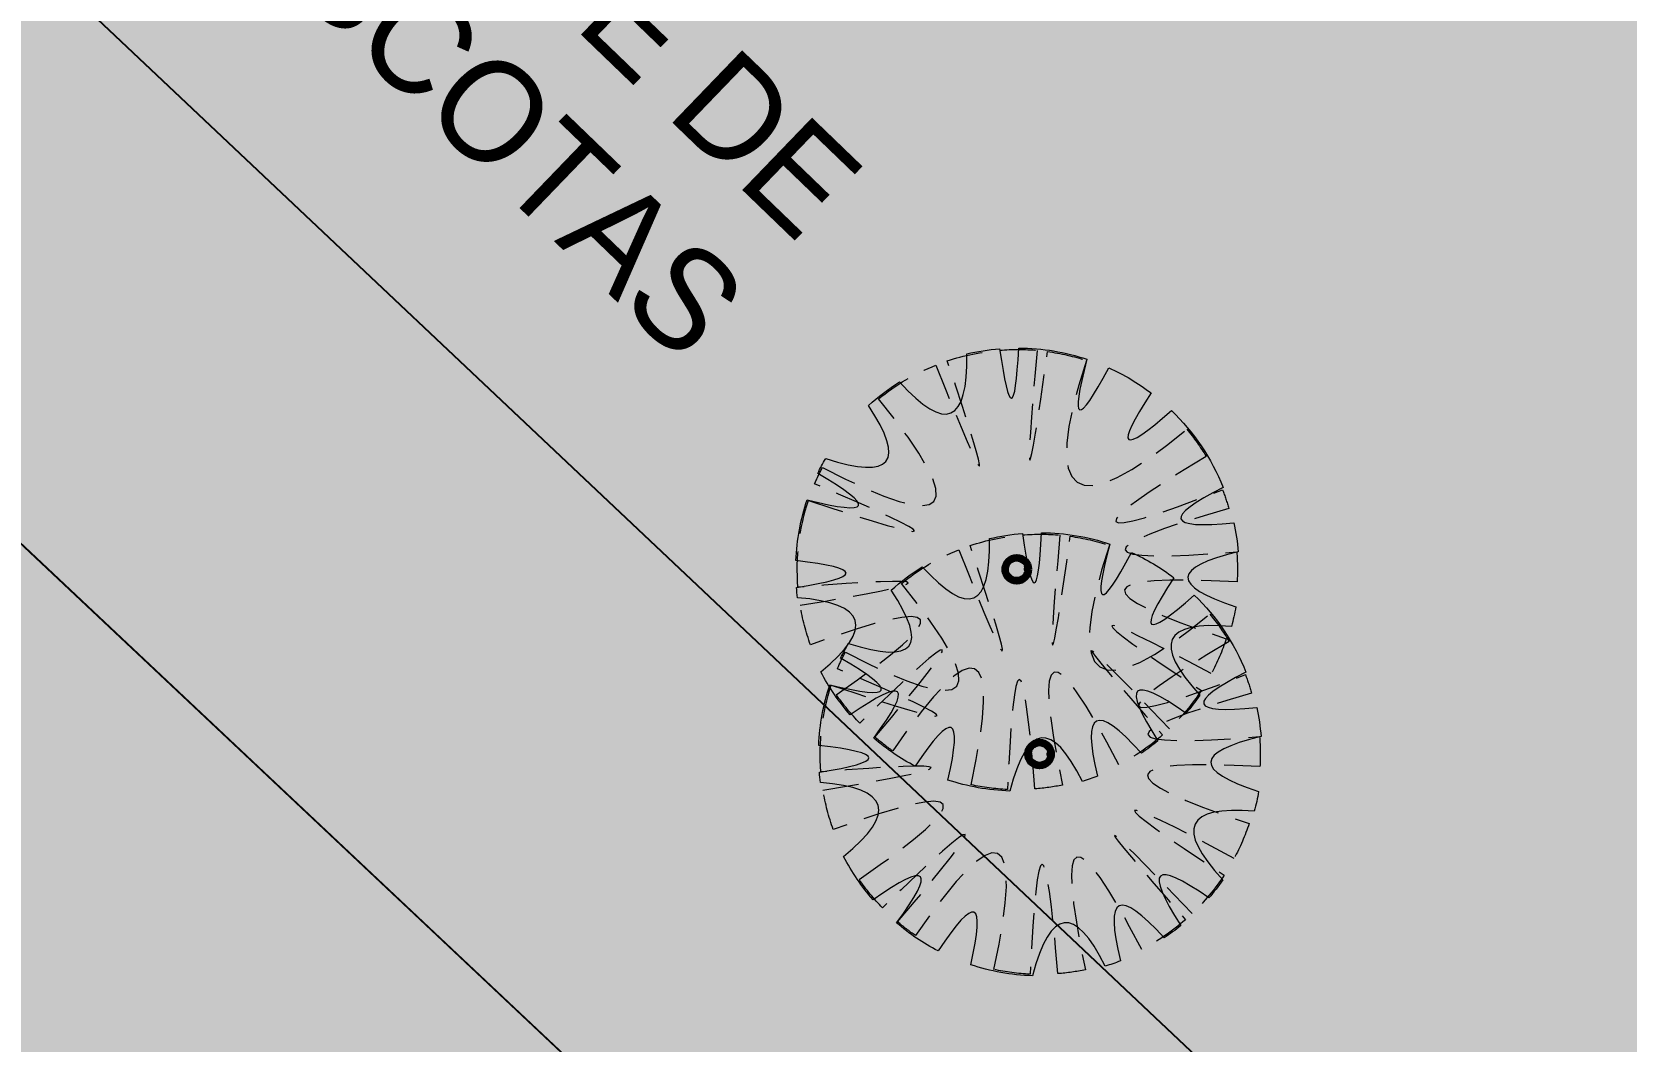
# Model space of a CAD drawing. Header units: metres. Extents: x 859577 to 860336, y 1645916 to 1646650.
# Drawn here: x 859912.88 to 859923.99, y 1645939.26 to 1645946.29 of the extents above; entities that cross this region are included whole.
import ezdxf

# ---------------------------------------------------------------- set-up
doc = ezdxf.new("R2010")
doc.units = ezdxf.units.M
doc.linetypes.add('DASHED', pattern=[0.75, 0.5, -0.25])
for name, color, linetype in [('_LINDERO', 6, 'Continuous'), ('AA_HATCH TEXTURES', 7, 'Continuous'), ('CVL_CUADCON_TIT', 7, 'Continuous')]:
    doc.layers.add(name, color=color, linetype=linetype)
for name, color, linetype, lineweight in [('arbol', 174, 'Continuous', 100), ('HATCH', 253, 'Continuous', 0), ('Letras', 4, 'Continuous', 20), ('VIEW THIC 0.0', 7, 'Continuous', 0)]:
    doc.layers.add(name, color=color, linetype=linetype, lineweight=lineweight)
doc.styles.add('MIGUEL', font='arial.ttf')

# ---------------------------------------------------------------- blocks, each defined once
blk = doc.blocks.new('*U6')
at = {"layer": 'HATCH', "lineweight": 70, "ltscale": 2}
for radius in [0.0888, 0.0722]:
    blk.add_circle((99.281, -0.505), radius, dxfattribs=at)
at = {"layer": 'VIEW THIC 0.0', "linetype": 'DASHED', "ltscale": 0.5}
for points in [[(98.797, 0.947), (98.913, 0.985), (99.036, 1.011), (99.163, 1.021)], [(99.163, 1.021), (99.251, 1.028), (99.338, 1.028), (99.423, 1.02)], [(99.423, 1.02), (99.331, 0.002), (99.355, -0.001), (99.495, 1.012)], [(99.495, 1.012), (99.589, 0.999), (99.679, 0.978), (99.767, 0.949)], [(98.318, 0.682), (98.438, 0.78), (98.572, 0.859), (98.718, 0.917)], [(98.718, 0.917), (99.096, -0.032), (99.123, -0.023), (98.797, 0.947)], [(99.767, 0.949), (99.446, -0.022), (99.679, -0.181), (100.466, 0.47)], [(97.928, 0.205), (98.833, -0.27), (98.963, -0.111), (98.318, 0.682)], [(100.466, 0.47), (100.516, 0.41), (100.561, 0.347), (100.601, 0.28)], [(100.601, 0.28), (99.724, -0.245), (99.762, -0.322), (100.715, 0.048)], [(97.873, 0.089), (97.889, 0.129), (97.908, 0.167), (97.928, 0.205)], [(97.83, -0.026), (98.8, -0.347), (98.814, -0.308), (97.873, 0.089)], [(100.715, 0.048), (100.731, 0.006), (100.746, -0.037), (100.758, -0.081)], [(97.757, -0.63), (97.74, -0.419), (97.767, -0.215), (97.83, -0.026)], [(100.758, -0.081), (99.776, -0.365), (99.795, -0.466), (100.814, -0.384)], [(100.814, -0.384), (100.819, -0.455), (100.82, -0.524), (100.816, -0.593)], [(97.772, -0.756), (98.781, -0.59), (98.776, -0.548), (97.757, -0.63)], [(100.816, -0.593), (99.796, -0.536), (99.771, -0.668), (100.741, -0.989)], [(97.844, -1.031), (97.812, -0.943), (97.788, -0.851), (97.772, -0.756)], [(98.024, -1.379), (98.865, -0.798), (98.805, -0.682), (97.844, -1.031)], [(100.636, -1.232), (99.736, -0.749), (99.712, -0.788), (100.567, -1.349)], [(100.741, -0.989), (100.713, -1.073), (100.678, -1.155), (100.636, -1.232)], [(98.292, -1.674), (98.954, -0.896), (98.919, -0.864), (98.187, -1.576)], [(100.344, -1.616), (99.638, -0.877), (99.623, -0.891), (100.297, -1.659)], [(98.963, -2.006), (99.178, -1.007), (98.996, -0.928), (98.417, -1.77)], [(99.993, -1.867), (99.521, -0.961), (99.39, -1.007), (99.6, -2.008)], [(99.408, -2.035), (99.326, -1.017), (99.262, -1.018), (99.216, -2.039)], [(98.187, -1.576), (98.128, -1.515), (98.073, -1.449), (98.024, -1.379)], [(100.567, -1.349), (100.503, -1.446), (100.428, -1.535), (100.344, -1.616)], [(100.297, -1.659), (100.205, -1.74), (100.103, -1.81), (99.993, -1.867)], [(98.417, -1.77), (98.374, -1.74), (98.332, -1.708), (98.292, -1.674)], [(99.216, -2.039), (99.13, -2.035), (99.046, -2.024), (98.963, -2.006)], [(99.6, -2.008), (99.538, -2.021), (99.474, -2.03), (99.408, -2.035)], [(99.408, -2.035), (99.408, -2.035), (99.408, -2.035), (99.408, -2.035)]]:
    blk.add_open_spline(points, degree=3, dxfattribs=at)
at = {"layer": 'VIEW THIC 0.0', "ltscale": 0.5}
for points in [[(98.933, 0.996), (99.007, 1.013), (99.084, 1.025), (99.162, 1.031)], [(99.162, 1.031), (99.227, 0.57), (99.271, 0.572), (99.295, 1.036)], [(99.162, 1.031), (99.162, 1.031), (99.162, 1.031), (99.162, 1.031)], [(99.295, 1.036), (99.46, 1.036), (99.62, 1.008), (99.77, 0.958)], [(98.464, 0.8), (98.786, 0.446), (98.942, 0.512), (98.933, 0.996)], [(99.77, 0.958), (99.652, 0.508), (99.703, 0.488), (99.922, 0.899)], [(99.922, 0.899), (100.027, 0.851), (100.126, 0.792), (100.217, 0.723)], [(98.248, 0.636), (98.315, 0.696), (98.387, 0.751), (98.464, 0.8)], [(100.217, 0.723), (99.962, 0.333), (100.009, 0.292), (100.359, 0.601)], [(97.95, 0.266), (98.41, 0.117), (98.51, 0.24), (98.248, 0.636)], [(100.359, 0.601), (100.514, 0.452), (100.637, 0.27), (100.719, 0.065)], [(97.895, 0.163), (97.912, 0.198), (97.93, 0.232), (97.95, 0.266)], [(97.82, -0.022), (98.273, -0.134), (98.298, -0.073), (97.895, 0.163)], [(100.719, 0.065), (100.302, -0.146), (100.327, -0.228), (100.794, -0.181)], [(97.743, -0.445), (97.749, -0.299), (97.775, -0.157), (97.82, -0.022)], [(100.794, -0.181), (100.808, -0.247), (100.818, -0.314), (100.824, -0.384)], [(100.824, -0.384), (100.363, -0.492), (100.357, -0.62), (100.807, -0.766)], [(100.824, -0.384), (100.824, -0.384), (100.824, -0.384), (100.824, -0.384)], [(97.747, -0.631), (98.208, -0.56), (98.206, -0.498), (97.743, -0.445)], [(97.754, -0.703), (97.751, -0.679), (97.749, -0.655), (97.747, -0.631)], [(97.747, -0.631), (97.747, -0.631), (97.747, -0.631), (97.747, -0.631)], [(97.916, -1.219), (98.29, -0.914), (98.236, -0.742), (97.754, -0.703)], [(100.807, -0.766), (100.799, -0.813), (100.789, -0.858), (100.777, -0.903)], [(100.777, -0.903), (100.301, -0.864), (100.227, -1.024), (100.557, -1.381)], [(98.121, -1.52), (98.042, -1.429), (97.973, -1.328), (97.916, -1.219)], [(98.285, -1.682), (98.561, -1.306), (98.506, -1.252), (98.121, -1.52)], [(100.46, -1.507), (100.076, -1.24), (100.011, -1.304), (100.265, -1.7)], [(100.557, -1.381), (100.527, -1.425), (100.495, -1.467), (100.46, -1.507)], [(98.801, -1.973), (98.907, -1.518), (98.832, -1.486), (98.574, -1.877)], [(100.149, -1.786), (99.834, -1.435), (99.732, -1.488), (99.844, -1.946)], [(98.574, -1.877), (98.47, -1.823), (98.374, -1.757), (98.285, -1.682)], [(99.738, -1.983), (99.526, -1.557), (99.357, -1.579), (99.232, -2.05)], [(100.265, -1.7), (100.228, -1.73), (100.189, -1.759), (100.149, -1.786)], [(99.232, -2.05), (99.082, -2.045), (98.938, -2.018), (98.801, -1.973)], [(99.844, -1.946), (99.809, -1.96), (99.774, -1.972), (99.738, -1.983)]]:
    blk.add_open_spline(points, degree=3, dxfattribs=at)
blk = doc.blocks.new('*U7')
at = {"layer": 'HATCH', "lineweight": 70, "ltscale": 2}
for radius in [0.0888, 0.0722]:
    blk.add_circle((99.281, -0.505), radius, dxfattribs=at)
at = {"layer": 'VIEW THIC 0.0', "linetype": 'DASHED', "ltscale": 0.5}
for points in [[(98.797, 0.947), (98.913, 0.985), (99.036, 1.011), (99.163, 1.021)], [(99.163, 1.021), (99.251, 1.028), (99.338, 1.028), (99.423, 1.02)], [(99.423, 1.02), (99.331, 0.002), (99.355, -0.001), (99.495, 1.012)], [(99.495, 1.012), (99.589, 0.999), (99.679, 0.978), (99.767, 0.949)], [(98.318, 0.682), (98.438, 0.78), (98.572, 0.859), (98.718, 0.917)], [(98.718, 0.917), (99.096, -0.032), (99.123, -0.023), (98.797, 0.947)], [(99.767, 0.949), (99.446, -0.022), (99.679, -0.181), (100.466, 0.47)], [(97.928, 0.205), (98.833, -0.27), (98.963, -0.111), (98.318, 0.682)], [(100.466, 0.47), (100.516, 0.41), (100.561, 0.347), (100.601, 0.28)], [(100.601, 0.28), (99.724, -0.245), (99.762, -0.322), (100.715, 0.048)], [(97.873, 0.089), (97.889, 0.129), (97.908, 0.167), (97.928, 0.205)], [(97.83, -0.026), (98.8, -0.347), (98.814, -0.308), (97.873, 0.089)], [(100.715, 0.048), (100.731, 0.006), (100.746, -0.037), (100.758, -0.081)], [(97.757, -0.63), (97.74, -0.419), (97.767, -0.215), (97.83, -0.026)], [(100.758, -0.081), (99.776, -0.365), (99.795, -0.466), (100.814, -0.384)], [(100.814, -0.384), (100.819, -0.455), (100.82, -0.524), (100.816, -0.593)], [(97.772, -0.756), (98.781, -0.59), (98.776, -0.548), (97.757, -0.63)], [(100.816, -0.593), (99.796, -0.536), (99.771, -0.668), (100.741, -0.989)], [(97.844, -1.031), (97.812, -0.943), (97.788, -0.851), (97.772, -0.756)], [(98.024, -1.379), (98.865, -0.798), (98.805, -0.682), (97.844, -1.031)], [(100.636, -1.232), (99.736, -0.749), (99.712, -0.788), (100.567, -1.349)], [(100.741, -0.989), (100.713, -1.073), (100.678, -1.155), (100.636, -1.232)], [(98.292, -1.674), (98.954, -0.896), (98.919, -0.864), (98.187, -1.576)], [(100.344, -1.616), (99.638, -0.877), (99.623, -0.891), (100.297, -1.659)], [(98.963, -2.006), (99.178, -1.007), (98.996, -0.928), (98.417, -1.77)], [(99.993, -1.867), (99.521, -0.961), (99.39, -1.007), (99.6, -2.008)], [(99.408, -2.035), (99.326, -1.017), (99.262, -1.018), (99.216, -2.039)], [(98.187, -1.576), (98.128, -1.515), (98.073, -1.449), (98.024, -1.379)], [(100.567, -1.349), (100.503, -1.446), (100.428, -1.535), (100.344, -1.616)], [(100.297, -1.659), (100.205, -1.74), (100.103, -1.81), (99.993, -1.867)], [(98.417, -1.77), (98.374, -1.74), (98.332, -1.708), (98.292, -1.674)], [(99.216, -2.039), (99.13, -2.035), (99.046, -2.024), (98.963, -2.006)], [(99.6, -2.008), (99.538, -2.021), (99.474, -2.03), (99.408, -2.035)], [(99.408, -2.035), (99.408, -2.035), (99.408, -2.035), (99.408, -2.035)]]:
    blk.add_open_spline(points, degree=3, dxfattribs=at)
at = {"layer": 'VIEW THIC 0.0', "ltscale": 0.5}
for points in [[(98.933, 0.996), (99.007, 1.013), (99.084, 1.025), (99.162, 1.031)], [(99.162, 1.031), (99.227, 0.57), (99.271, 0.572), (99.295, 1.036)], [(99.162, 1.031), (99.162, 1.031), (99.162, 1.031), (99.162, 1.031)], [(99.295, 1.036), (99.46, 1.036), (99.62, 1.008), (99.77, 0.958)], [(98.464, 0.8), (98.786, 0.446), (98.942, 0.512), (98.933, 0.996)], [(99.77, 0.958), (99.652, 0.508), (99.703, 0.488), (99.922, 0.899)], [(99.922, 0.899), (100.027, 0.851), (100.126, 0.792), (100.217, 0.723)], [(98.248, 0.636), (98.315, 0.696), (98.387, 0.751), (98.464, 0.8)], [(100.217, 0.723), (99.962, 0.333), (100.009, 0.292), (100.359, 0.601)], [(97.95, 0.266), (98.41, 0.117), (98.51, 0.24), (98.248, 0.636)], [(100.359, 0.601), (100.514, 0.452), (100.637, 0.27), (100.719, 0.065)], [(97.895, 0.163), (97.912, 0.198), (97.93, 0.232), (97.95, 0.266)], [(97.82, -0.022), (98.273, -0.134), (98.298, -0.073), (97.895, 0.163)], [(100.719, 0.065), (100.302, -0.146), (100.327, -0.228), (100.794, -0.181)], [(97.743, -0.445), (97.749, -0.299), (97.775, -0.157), (97.82, -0.022)], [(100.794, -0.181), (100.808, -0.247), (100.818, -0.314), (100.824, -0.384)], [(100.824, -0.384), (100.363, -0.492), (100.357, -0.62), (100.807, -0.766)], [(100.824, -0.384), (100.824, -0.384), (100.824, -0.384), (100.824, -0.384)], [(97.747, -0.631), (98.208, -0.56), (98.206, -0.498), (97.743, -0.445)], [(97.754, -0.703), (97.751, -0.679), (97.749, -0.655), (97.747, -0.631)], [(97.747, -0.631), (97.747, -0.631), (97.747, -0.631), (97.747, -0.631)], [(97.916, -1.219), (98.29, -0.914), (98.236, -0.742), (97.754, -0.703)], [(100.807, -0.766), (100.799, -0.813), (100.789, -0.858), (100.777, -0.903)], [(100.777, -0.903), (100.301, -0.864), (100.227, -1.024), (100.557, -1.381)], [(98.121, -1.52), (98.042, -1.429), (97.973, -1.328), (97.916, -1.219)], [(98.285, -1.682), (98.561, -1.306), (98.506, -1.252), (98.121, -1.52)], [(100.46, -1.507), (100.076, -1.24), (100.011, -1.304), (100.265, -1.7)], [(100.557, -1.381), (100.527, -1.425), (100.495, -1.467), (100.46, -1.507)], [(98.801, -1.973), (98.907, -1.518), (98.832, -1.486), (98.574, -1.877)], [(100.149, -1.786), (99.834, -1.435), (99.732, -1.488), (99.844, -1.946)], [(98.574, -1.877), (98.47, -1.823), (98.374, -1.757), (98.285, -1.682)], [(99.738, -1.983), (99.526, -1.557), (99.357, -1.579), (99.232, -2.05)], [(100.265, -1.7), (100.228, -1.73), (100.189, -1.759), (100.149, -1.786)], [(99.232, -2.05), (99.082, -2.045), (98.938, -2.018), (98.801, -1.973)], [(99.844, -1.946), (99.809, -1.96), (99.774, -1.972), (99.738, -1.983)]]:
    blk.add_open_spline(points, degree=3, dxfattribs=at)

msp = doc.modelspace()

# ---------------------------------------------------------------- hatches: boundary and pattern name
at = {"layer": 'AA_HATCH TEXTURES', "true_color": 0x58ba48, "transparency": 33554508}
h = msp.add_hatch(color=85, dxfattribs=at)
h.dxf.hatch_style = 1
edge = h.paths.add_edge_path()
edge.add_line((860113.714, 1646621.587), (860112.631, 1646618.444))
edge.add_line((860112.631, 1646618.444), (860111.102, 1646614.007))
edge.add_line((860111.102, 1646614.007), (860103.589, 1646605.817))
edge.add_line((860103.589, 1646605.817), (860094.348, 1646598.648))
edge.add_line((860094.348, 1646598.648), (860081.979, 1646597.247))
edge.add_line((860081.979, 1646597.247), (860069.264, 1646592.849))
edge.add_line((860069.264, 1646592.849), (860065.148, 1646583.476))
edge.add_line((860065.148, 1646583.476), (860062.17, 1646572.91))
edge.add_line((860062.17, 1646572.91), (860038.464, 1646556.643))
edge.add_line((860038.464, 1646556.643), (860022.02, 1646545.837))
edge.add_line((860022.02, 1646545.837), (860014.026, 1646531.201))
edge.add_line((860014.026, 1646531.201), (860020.809, 1646514.185))
edge.add_line((860020.809, 1646514.185), (860004.562, 1646500.221))
edge.add_line((860004.562, 1646500.221), (859995.424, 1646498.527))
edge.add_line((859995.424, 1646498.527), (859982.098, 1646498.527))
edge.add_line((859982.098, 1646498.527), (859961.717, 1646470.006))
edge.add_arc((859952.763, 1646476.406), 11.006, 304.7655, 324.4464, ccw=False)
edge.add_line((859959.039, 1646467.364), (859872.819, 1646407.517))
edge.add_line((859872.819, 1646407.517), (859869.427, 1646386.407))
edge.add_line((859869.427, 1646386.407), (859869.417, 1646377.71))
edge.add_line((859869.417, 1646377.71), (859871.222, 1646365.694))
edge.add_line((859871.222, 1646365.694), (859885.111, 1646342.56))
edge.add_line((859885.111, 1646342.56), (859882.814, 1646327.953))
edge.add_line((859882.814, 1646327.953), (859867.498, 1646321.229))
edge.add_line((859867.498, 1646321.229), (859853.844, 1646319.384))
edge.add_line((859853.844, 1646319.384), (859846.882, 1646318.559))
edge.add_line((859846.882, 1646318.559), (859845.866, 1646318.611))
edge.add_line((859845.866, 1646318.611), (859833.535, 1646319.236))
edge.add_line((859833.535, 1646319.236), (859822.546, 1646316.298))
edge.add_line((859822.546, 1646316.298), (859818.153, 1646316.233))
edge.add_line((859818.153, 1646316.233), (859811.377, 1646317.992))
edge.add_line((859811.377, 1646317.992), (859806.62, 1646321.3))
edge.add_line((859806.62, 1646321.3), (859798.448, 1646321.125))
edge.add_line((859798.448, 1646321.125), (859763.729, 1646318.461))
edge.add_line((859763.729, 1646318.461), (859708.815, 1646293.046))
edge.add_line((859708.815, 1646293.046), (859685.048, 1646278.74))
edge.add_line((859685.048, 1646278.74), (859764.498, 1646315.511))
edge.add_line((859764.498, 1646315.511), (859798.595, 1646318.127))
edge.add_line((859798.595, 1646318.127), (859805.709, 1646318.28))
edge.add_line((859805.709, 1646318.28), (859810.104, 1646315.223))
edge.add_line((859810.104, 1646315.223), (859817.792, 1646313.227))
edge.add_line((859817.792, 1646313.227), (859822.962, 1646313.304))
edge.add_line((859822.962, 1646313.304), (859833.854, 1646316.216))
edge.add_line((859833.854, 1646316.216), (859845.714, 1646315.614))
edge.add_line((859845.714, 1646315.614), (859846.983, 1646315.55))
edge.add_line((859846.983, 1646315.55), (859854.221, 1646316.407))
edge.add_line((859854.221, 1646316.407), (859868.318, 1646318.313))
edge.add_line((859868.318, 1646318.313), (859885.522, 1646325.866))
edge.add_line((859885.522, 1646325.866), (859888.244, 1646343.17))
edge.add_line((859888.244, 1646343.17), (859874.1, 1646366.728))
edge.add_line((859874.1, 1646366.728), (859872.417, 1646377.933))
edge.add_line((859872.417, 1646377.933), (859872.427, 1646386.166))
edge.add_line((859872.427, 1646386.166), (859875.579, 1646405.78))
edge.add_line((859875.579, 1646405.78), (859960.75, 1646464.9))
edge.add_arc((859952.763, 1646476.406), 14.006, 304.7655, 324.4464)
edge.add_line((859964.158, 1646468.262), (859983.641, 1646495.527))
edge.add_line((859983.641, 1646495.527), (859995.7, 1646495.527))
edge.add_line((859995.7, 1646495.527), (860005.904, 1646497.419))
edge.add_line((860005.904, 1646497.419), (860024.389, 1646513.306))
edge.add_line((860024.389, 1646513.306), (860017.335, 1646531.001))
edge.add_line((860017.335, 1646531.001), (860024.303, 1646543.758))
edge.add_line((860024.303, 1646543.758), (860064.759, 1646571.037))
edge.add_line((860064.759, 1646571.037), (860067.979, 1646582.461))
edge.add_line((860067.979, 1646582.461), (860071.484, 1646590.443))
edge.add_line((860071.484, 1646590.443), (860082.646, 1646594.303))
edge.add_line((860082.646, 1646594.303), (860095.522, 1646595.762))
edge.add_line((860095.522, 1646595.762), (860105.628, 1646603.602))
edge.add_line((860105.628, 1646603.602), (860113.735, 1646612.439))
edge.add_line((860113.735, 1646612.439), (860115.934, 1646618.822))
edge.add_line((860115.934, 1646618.822), (860146.535, 1646622.32))
edge.add_line((860146.535, 1646622.32), (860161.648, 1646639.052))
edge.add_line((860161.648, 1646639.052), (860171.649, 1646643.158))
edge.add_line((860171.649, 1646643.158), (860183.544, 1646643.644))
edge.add_line((860183.544, 1646643.644), (860199.993, 1646646.508))
edge.add_line((860199.993, 1646646.508), (860222.744, 1646633.344))
edge.add_line((860222.744, 1646633.344), (860266.574, 1646635.619))
edge.add_line((860266.574, 1646635.619), (860314.085, 1646636.301))
edge.add_line((860314.085, 1646636.301), (860320.189, 1646554.536))
edge.add_line((860320.189, 1646554.536), (860327.047, 1646469.25))
edge.add_line((860327.047, 1646469.25), (860332.784, 1646417.553))
edge.add_line((860332.784, 1646417.553), (860295.395, 1646375.129))
edge.add_line((860295.395, 1646375.129), (860242.907, 1646311.408))
edge.add_line((860242.907, 1646311.408), (860217.745, 1646281.422))
edge.add_line((860217.745, 1646281.422), (860169.528, 1646223.949))
edge.add_line((860169.528, 1646223.949), (860126.617, 1646172.939))
edge.add_line((860126.617, 1646172.939), (860094.802, 1646136.083))
edge.add_line((860094.802, 1646136.083), (860053.735, 1646087.729))
edge.add_line((860053.735, 1646087.729), (860048.84, 1646083.01))
edge.add_line((860048.84, 1646083.01), (860019.382, 1646044.67))
edge.add_line((860019.382, 1646044.67), (860006.439, 1646029.855))
edge.add_line((860006.439, 1646029.855), (859997.613, 1646018.931))
edge.add_line((859997.613, 1646018.931), (859963.778, 1645978.789))
edge.add_line((859963.778, 1645978.789), (859926.337, 1645934.114))
edge.add_line((859926.337, 1645934.114), (859905.993, 1645953.316))
edge.add_line((859905.993, 1645953.316), (859904.77, 1645954.471))
edge.add_line((859904.77, 1645954.471), (859904.309, 1645950.724))
edge.add_line((859904.309, 1645950.724), (859926.589, 1645929.758))
edge.add_line((859926.589, 1645929.758), (859986.45, 1646000.777))
edge.add_line((859986.45, 1646000.777), (860010.274, 1646029.953))
edge.add_line((860010.274, 1646029.953), (860021.694, 1646042.755))
edge.add_line((860021.694, 1646042.755), (860051.083, 1646081.005))
edge.add_line((860051.083, 1646081.005), (860055.925, 1646085.673))
edge.add_line((860055.925, 1646085.673), (860097.081, 1646134.132))
edge.add_line((860097.081, 1646134.132), (860128.9, 1646170.993))
edge.add_line((860128.9, 1646170.993), (860171.825, 1646222.019))
edge.add_line((860171.825, 1646222.019), (860220.043, 1646279.494))
edge.add_line((860220.043, 1646279.494), (860245.214, 1646309.49))
edge.add_line((860245.214, 1646309.49), (860297.679, 1646373.183))
edge.add_line((860297.679, 1646373.183), (860335.912, 1646416.565))
edge.add_line((860335.912, 1646416.565), (860330.034, 1646469.536))
edge.add_line((860330.034, 1646469.536), (860323.18, 1646554.768))
edge.add_line((860323.18, 1646554.768), (860316.866, 1646639.341))
edge.add_line((860316.866, 1646639.341), (860266.475, 1646638.618))
edge.add_line((860266.475, 1646638.618), (860223.477, 1646636.386))
edge.add_line((860223.477, 1646636.386), (860200.552, 1646649.65))
edge.add_line((860200.552, 1646649.65), (860183.224, 1646646.633))
edge.add_line((860183.224, 1646646.633), (860170.998, 1646646.134))
edge.add_line((860170.998, 1646646.134), (860159.878, 1646641.568))
edge.add_line((860159.878, 1646641.568), (860145.068, 1646625.172))
edge.add_line((860145.068, 1646625.172), (860113.714, 1646621.587))
at = {"layer": 'AA_HATCH TEXTURES', "true_color": 0xfecc66, "transparency": 33554508}
h = msp.add_hatch(dxfattribs=at)
h.set_pattern_fill('AR-CONC', color=31, scale=0.001)
h.set_pattern_definition([(50, (0, 0), (0.182184668996, -0.015939085539), [0.01905, -0.20955]), (355, (0, 0), (-0.035243421425, 0.191056845239), [0.01524, -0.16764058417]), (100.4514447, (0.01518, -0.00133), (0.14694124709, 0.175117751912), [0.0161900088, -0.1780902446]), (46.1842, (0, 0.0508), (0.271079040892, -0.042042327933), [0.028575, -0.314325]), (96.63555761, (0.0226, 0.0473), (0.23740413405, 0.247426124598), [0.02428502314, -0.26713560816]), (351.18415117, (0, 0.0508), (0.237404134065, 0.247426124586), [0.02285996707, -0.25145973192]), (21, (0.0254, 0.0381), (0.151614391269, -0.102265198187), [0.01905, -0.20955]), (326, (0.0254, 0.0381), (0.061802028348, 0.184187966122), [0.01524, -0.16764]), (71.451445, (0.03803, 0.02958), (0.213416419279, 0.081922768886), [0.0161900088, -0.1780899376]), (37.5, (0, 0), (0.0030886032506, 0.0845550388732), [0, -0.165608, 0, -0.17018, 0, -0.168275]), (7.5, (0, 0), (0.0668196625103, 0.100180574818), [0, -0.097028, 0, -0.161798, 0, -0.064135]), (327.5, (-0.05664, 0), (0.1355905951669, -0.0057287439927), [0, -0.0635, 0, -0.19812, 0, -0.26289]), (317.5, (-0.08204, 0), (0.148129181386, 0.025426491033), [0, -0.08255, 0, -0.131572, 0, -0.18669])])
h.paths.add_polyline_path([(859926.589, 1645929.758), (859922.53, 1645924.943), (859900.77, 1645946.331), (859902.095, 1645954.803), (859944.461, 1645983.855), (859951.154, 1645989.135), (859951.546, 1645990.396), (859951.857, 1645991.679), (859953.75, 1645990.166), (859947.305, 1645982.52), (859945.643, 1645982.241), (859904.77, 1645954.471), (859904.309, 1645950.724)])
at = {"layer": 'AA_HATCH TEXTURES', "true_color": 0x136734, "transparency": 33554508}
h = msp.add_hatch(color=116, dxfattribs=at)
h.dxf.hatch_style = 1
h.paths.add_polyline_path([(859935.353, 1645975.25), (859949.871, 1645962.034), (859926.337, 1645934.114), (859904.77, 1645954.471)])

# ---------------------------------------------------------------- linework, layer by layer
at = {"flags": 128}
msp.add_lwpolyline([(859926.589, 1645929.758), (859922.53, 1645924.943), (859900.77, 1645946.331), (859902.095, 1645954.803), (859944.461, 1645983.855), (859944.461, 1645983.855), (859951.154, 1645989.135, 0.03209), (859951.857, 1645991.679), (859953.75, 1645990.166), (859947.305, 1645982.52), (859945.643, 1645982.241), (859945.643, 1645982.241), (859904.77, 1645954.471), (859904.309, 1645950.724)], format="xyb", close=True, dxfattribs=at)
at = {"elevation": -34.135, "flags": 128}
msp.add_lwpolyline([(859935.353, 1645975.25), (859949.871, 1645962.034), (859926.337, 1645934.114), (859904.77, 1645954.471)], close=True, dxfattribs=at)
at = {"layer": '_LINDERO', "color": 7, "flags": 128}
msp.add_lwpolyline([(859867.95, 1645985.069), (859894.074, 1645960.856), (859903.88, 1645951.128), (859926.589, 1645929.758), (859986.45, 1646000.777), (860010.274, 1646029.953), (860021.694, 1646042.755), (860051.083, 1646081.005), (860055.925, 1646085.673), (860097.081, 1646134.132), (860128.9, 1646170.993)], dxfattribs=at)
at = {"layer": 'arbol'}
for p in [(859919.816, 1645942.549, 37.558), (859919.975, 1645941.262, 37.474)]:
    msp.add_point(p, dxfattribs=at)
at = {"layer": 'CVL_CUADCON_TIT', "color": 7, "lineweight": 20, "ltscale": 0.5, "true_color": 0xffffff, "flags": 128}
for points in [[(860126.617, 1646172.939), (860094.802, 1646136.083), (860053.735, 1646087.729), (860048.84, 1646083.01), (860019.382, 1646044.67), (860006.439, 1646029.855), (859997.613, 1646018.931), (859984.141, 1646002.693), (859926.337, 1645934.114), (859905.993, 1645953.316), (859904.77, 1645954.471), (859904.309, 1645950.724), (859926.589, 1645929.758), (859986.45, 1646000.777), (860010.274, 1646029.953), (860021.694, 1646042.755), (860051.083, 1646081.005), (860055.925, 1646085.673), (860097.081, 1646134.132), (860128.9, 1646170.993)], [(860126.617, 1646172.939), (860094.802, 1646136.083), (860053.735, 1646087.729), (860048.84, 1646083.01), (860019.382, 1646044.67), (860009.18, 1646032.992), (860006.439, 1646029.855), (859997.613, 1646018.931), (859963.778, 1645978.789), (859926.337, 1645934.114), (859905.993, 1645953.316), (859904.77, 1645954.471), (859904.309, 1645950.724), (859926.589, 1645929.758), (859986.45, 1646000.777), (860010.274, 1646029.953), (860021.694, 1646042.755), (860051.083, 1646081.005), (860055.925, 1646085.673), (860097.081, 1646134.132), (860128.9, 1646170.993)], [(860126.617, 1646172.939), (860094.802, 1646136.083), (860053.735, 1646087.729), (860048.84, 1646083.01), (860019.382, 1646044.67), (860009.18, 1646032.992), (860006.439, 1646029.855), (859997.613, 1646018.931), (859963.775, 1645978.786), (859926.337, 1645934.114), (859905.993, 1645953.316), (859904.77, 1645954.471), (859904.309, 1645950.724), (859926.589, 1645929.758), (859986.45, 1646000.777), (860010.274, 1646029.953), (860021.694, 1646042.755), (860051.083, 1646081.005), (860055.925, 1646085.673), (860097.081, 1646134.132), (860128.9, 1646170.993)]]:
    msp.add_lwpolyline(points, dxfattribs=at)

# ---------------------------------------------------------------- block references
at = {"layer": 'HATCH', "color": 254, "ltscale": 0.2, "true_color": 0xe1cfb7}
for name, p in [('*U6', (859820.463, 1645943.054, 37.558)), ('*U7', (859820.622, 1645941.767, 37.474))]:
    msp.add_blockref(name, p, dxfattribs=at)

# ---------------------------------------------------------------- texts
at = {"layer": 'Letras', "insert": (859918.712, 1645945.315), "char_height": 0.7, "width": 8.81124, "attachment_point": 3, "rotation": 316.0694, "style": 'MIGUEL'}
msp.add_mtext('{\\fGill Sans MT|b0|i0|c0|p34;\\C240;\\c2367469;PARQUE DE MASCOTAS}', dxfattribs=at)

doc.saveas('drawing.dxf')
